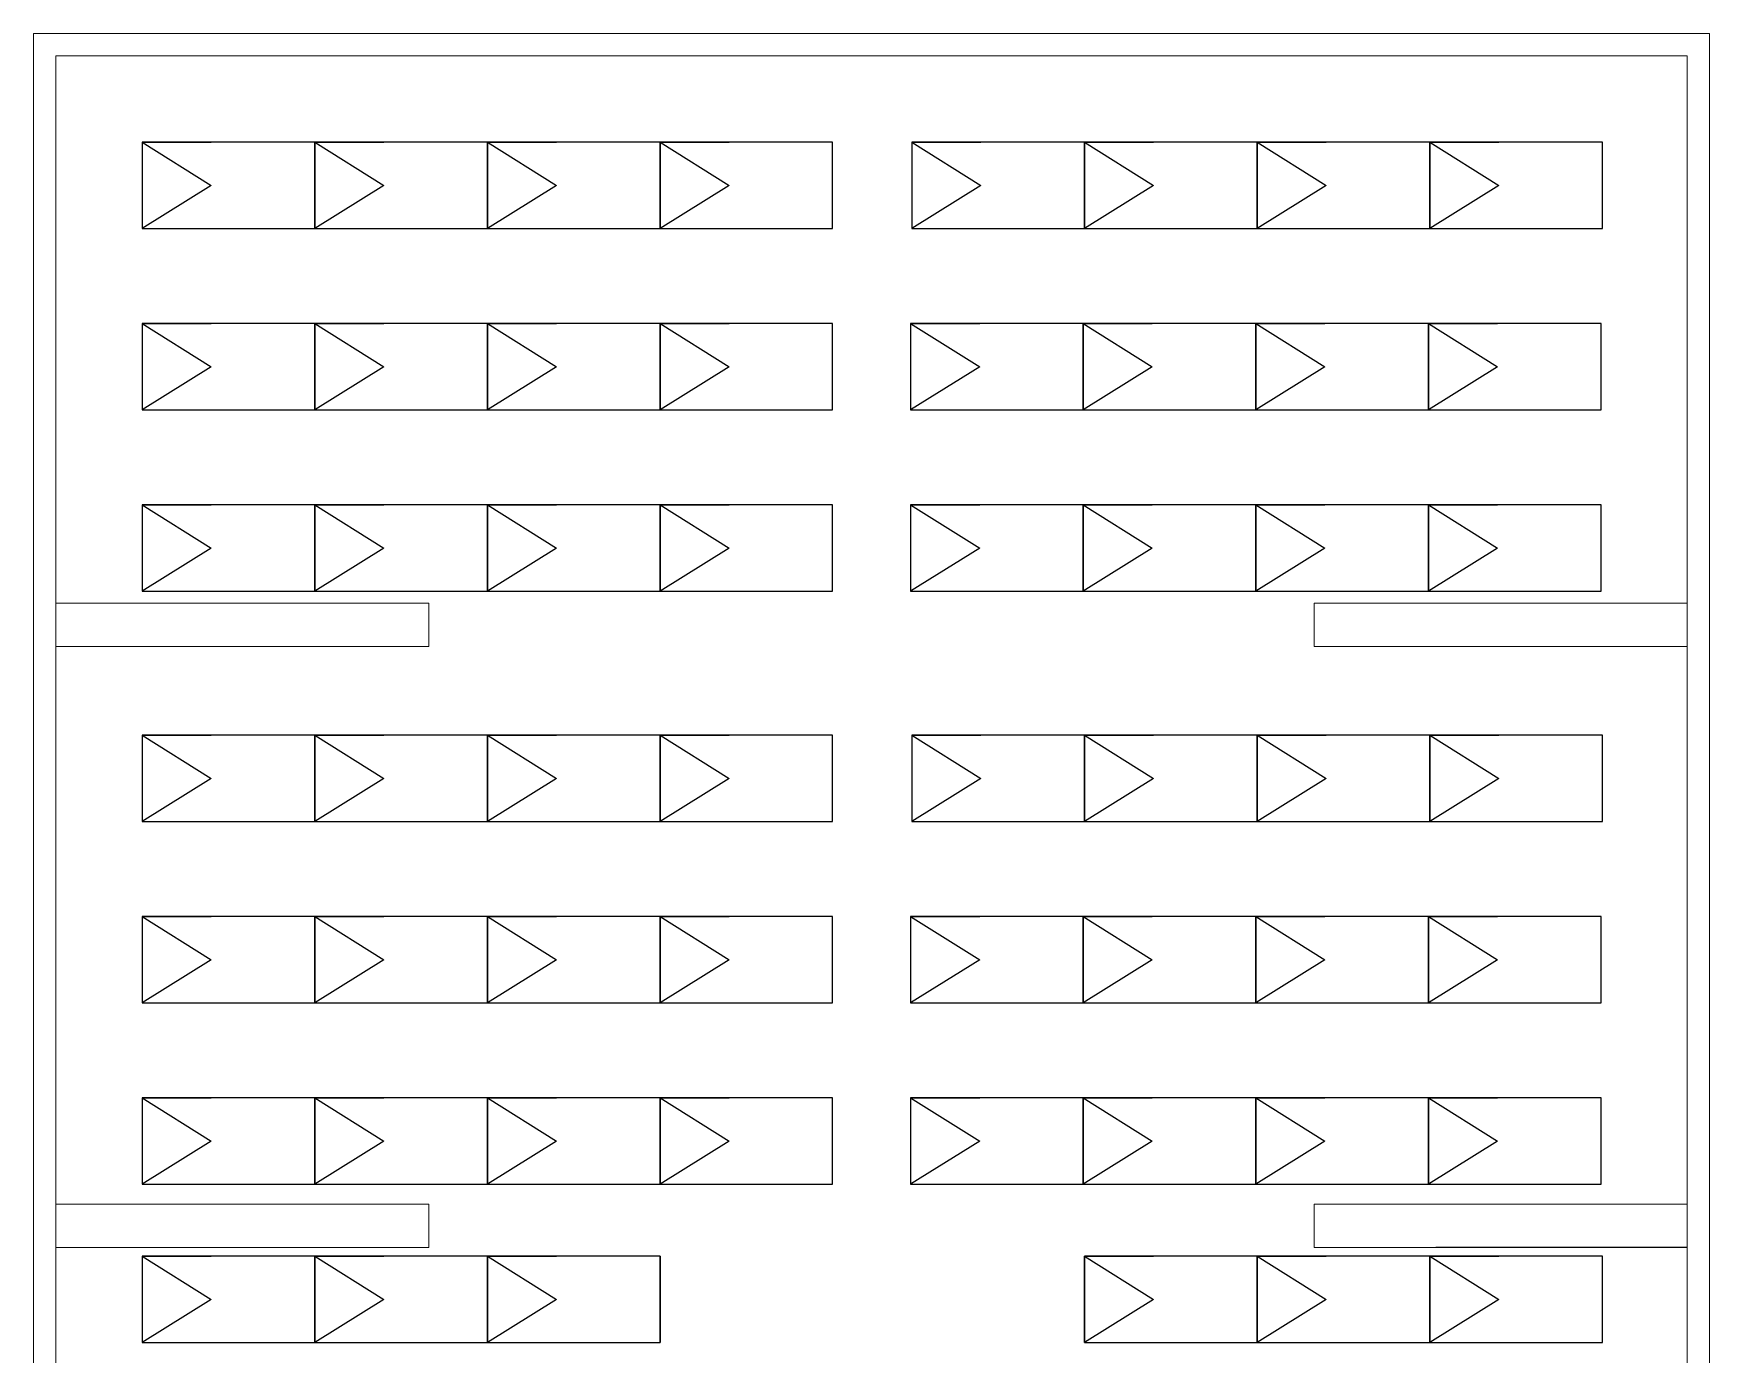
# Model space of a CAD drawing. Header units: millimetres. Extents: x -65 to 139, y 387 to 509.
# Drawn here: x 79.53 to 98.95, y 469.69 to 484.99 of the extents above; entities that cross this region are included whole.
import ezdxf

# ---------------------------------------------------------------- set-up
doc = ezdxf.new("R2010")
doc.units = ezdxf.units.MM
doc.layers.add('pannelli', color=1, linetype='Continuous')
doc.layers.add('PROIEZIONI - projections', color=145, linetype='Continuous', lineweight=13)

msp = doc.modelspace()

# ---------------------------------------------------------------- linework, layer by layer
msp.add_line((98.694, 470.934), (95.784, 470.934))
at = {"layer": 'pannelli'}
for p, q in [((80.794, 483.734), (80.794, 482.734)), ((82.794, 483.734), (80.794, 483.734)), ((80.794, 483.734), (81.594, 483.734)), ((80.794, 483.734), (81.594, 483.234)), ((82.794, 482.734), (82.794, 483.734)), ((84.794, 483.734), (82.794, 483.734)), ((82.794, 483.734), (82.794, 482.734)), ((82.794, 483.734), (83.594, 483.234)), ((82.794, 483.734), (83.594, 483.734)), ((82.794, 483.734), (82.794, 482.734)), ((84.794, 482.734), (84.794, 483.734)), ((86.794, 483.734), (84.794, 483.734)), ((84.794, 483.734), (84.794, 482.734)), ((84.794, 483.734), (85.594, 483.234)), ((84.794, 483.734), (85.594, 483.734)), ((86.794, 483.734), (84.794, 483.734)), ((84.794, 483.734), (84.794, 482.734)), ((88.794, 483.734), (86.794, 483.734)), ((86.794, 483.734), (86.794, 482.734)), ((86.794, 482.734), (86.794, 483.734)), ((86.794, 483.734), (86.794, 482.734)), ((86.794, 483.734), (87.594, 483.234)), ((86.794, 483.734), (86.794, 482.734)), ((86.794, 482.734), (86.794, 483.734)), ((86.794, 483.734), (87.594, 483.734)), ((88.794, 482.734), (88.794, 483.734)), ((91.713, 483.734), (89.713, 483.734)), ((89.713, 483.734), (89.713, 482.734)), ((89.713, 483.734), (90.513, 483.234)), ((89.713, 483.734), (90.513, 483.734)), ((91.713, 483.734), (89.713, 483.734)), ((89.713, 483.734), (89.713, 482.734)), ((93.713, 483.734), (91.713, 483.734)), ((91.713, 483.734), (91.713, 482.734)), ((91.713, 482.734), (91.713, 483.734)), ((93.713, 483.734), (91.713, 483.734)), ((91.713, 483.734), (91.713, 482.734)), ((91.713, 483.734), (92.513, 483.234)), ((91.713, 483.734), (91.713, 482.734)), ((91.713, 482.734), (91.713, 483.734)), ((91.713, 483.734), (92.513, 483.734)), ((93.713, 483.734), (93.713, 482.734)), ((93.713, 482.734), (93.713, 483.734)), ((95.713, 483.734), (93.713, 483.734)), ((93.713, 483.734), (93.713, 482.734)), ((93.713, 483.734), (94.513, 483.234)), ((93.713, 483.734), (93.713, 482.734)), ((93.713, 482.734), (93.713, 483.734)), ((95.713, 483.734), (93.713, 483.734)), ((95.713, 483.734), (93.713, 483.734)), ((93.713, 483.734), (94.513, 483.734)), ((97.713, 483.734), (95.713, 483.734)), ((95.713, 482.734), (95.713, 483.734)), ((95.713, 483.734), (95.713, 482.734)), ((95.713, 483.734), (96.513, 483.734)), ((95.713, 483.734), (96.513, 483.234)), ((97.713, 483.734), (95.713, 483.734)), ((95.713, 482.734), (95.713, 483.734)), ((95.713, 483.734), (95.713, 482.734)), ((95.713, 483.734), (95.713, 482.734)), ((95.713, 482.734), (95.713, 483.734)), ((95.713, 483.734), (95.713, 482.734)), ((97.713, 482.734), (97.713, 483.734)), ((97.713, 482.734), (97.713, 483.734)), ((81.594, 483.234), (80.794, 482.734)), ((83.594, 483.234), (82.794, 482.734)), ((85.594, 483.234), (84.794, 482.734)), ((87.594, 483.234), (86.794, 482.734)), ((90.513, 483.234), (89.713, 482.734)), ((92.513, 483.234), (91.713, 482.734)), ((94.513, 483.234), (93.713, 482.734)), ((96.513, 483.234), (95.713, 482.734)), ((80.794, 482.734), (82.794, 482.734)), ((82.794, 482.734), (84.794, 482.734)), ((84.794, 482.734), (86.794, 482.734)), ((84.794, 482.734), (86.794, 482.734)), ((86.794, 482.734), (88.794, 482.734)), ((89.713, 482.734), (91.713, 482.734)), ((89.713, 482.734), (91.713, 482.734)), ((91.713, 482.734), (93.713, 482.734)), ((91.713, 482.734), (93.713, 482.734)), ((93.713, 482.734), (95.713, 482.734)), ((93.713, 482.734), (95.713, 482.734)), ((93.713, 482.734), (95.713, 482.734)), ((95.713, 482.734), (97.713, 482.734)), ((95.713, 482.734), (97.713, 482.734)), ((82.794, 481.634), (80.794, 481.634)), ((80.794, 481.634), (80.794, 480.634)), ((80.794, 481.634), (81.594, 481.134)), ((80.794, 481.634), (81.594, 481.634)), ((82.794, 481.634), (80.794, 481.634)), ((80.794, 481.634), (80.794, 480.634)), ((84.794, 481.634), (82.794, 481.634)), ((82.794, 481.634), (82.794, 480.634)), ((82.794, 480.634), (82.794, 481.634)), ((84.794, 481.634), (82.794, 481.634)), ((82.794, 481.634), (82.794, 480.634)), ((82.794, 481.634), (83.594, 481.134)), ((82.794, 481.634), (82.794, 480.634)), ((82.794, 480.634), (82.794, 481.634)), ((82.794, 481.634), (83.594, 481.634)), ((84.794, 481.634), (84.794, 480.634)), ((84.794, 480.634), (84.794, 481.634)), ((86.794, 481.634), (84.794, 481.634)), ((84.794, 481.634), (84.794, 480.634)), ((84.794, 481.634), (85.594, 481.134)), ((84.794, 481.634), (84.794, 480.634)), ((84.794, 480.634), (84.794, 481.634)), ((86.794, 481.634), (84.794, 481.634)), ((86.794, 481.634), (84.794, 481.634)), ((84.794, 481.634), (85.594, 481.634)), ((88.794, 481.634), (86.794, 481.634)), ((86.794, 480.634), (86.794, 481.634)), ((86.794, 481.634), (86.794, 480.634)), ((86.794, 481.634), (87.594, 481.634)), ((86.794, 481.634), (87.594, 481.134)), ((88.794, 481.634), (86.794, 481.634)), ((86.794, 480.634), (86.794, 481.634)), ((86.794, 481.634), (86.794, 480.634)), ((86.794, 481.634), (86.794, 480.634)), ((86.794, 480.634), (86.794, 481.634)), ((86.794, 481.634), (86.794, 480.634)), ((88.794, 480.634), (88.794, 481.634)), ((88.794, 480.634), (88.794, 481.634)), ((89.698, 481.634), (89.698, 480.634)), ((91.698, 481.634), (89.698, 481.634)), ((89.698, 481.634), (89.698, 480.634)), ((89.698, 481.634), (89.698, 480.634)), ((91.698, 481.634), (89.698, 481.634)), ((89.698, 481.634), (90.498, 481.634)), ((89.698, 481.634), (90.498, 481.134)), ((91.698, 481.634), (89.698, 481.634)), ((93.698, 481.634), (91.698, 481.634)), ((91.698, 480.634), (91.698, 481.634)), ((91.698, 481.634), (91.698, 480.634)), ((93.698, 481.634), (91.698, 481.634)), ((93.698, 481.634), (91.698, 481.634)), ((91.698, 480.634), (91.698, 481.634)), ((91.698, 481.634), (91.698, 480.634)), ((91.698, 481.634), (91.698, 480.634)), ((91.698, 480.634), (91.698, 481.634)), ((91.698, 481.634), (91.698, 480.634)), ((91.698, 481.634), (92.498, 481.634)), ((91.698, 481.634), (92.498, 481.134)), ((93.698, 480.634), (93.698, 481.634)), ((93.698, 481.634), (93.698, 480.634)), ((95.698, 481.634), (93.698, 481.634)), ((93.698, 480.634), (93.698, 481.634)), ((93.698, 481.634), (93.698, 480.634)), ((93.698, 481.634), (93.698, 480.634)), ((93.698, 480.634), (93.698, 481.634)), ((93.698, 481.634), (93.698, 480.634)), ((95.698, 481.634), (93.698, 481.634)), ((95.698, 481.634), (93.698, 481.634)), ((95.698, 481.634), (93.698, 481.634)), ((93.698, 481.634), (94.498, 481.634)), ((93.698, 481.634), (94.498, 481.134)), ((95.698, 481.634), (95.698, 480.634)), ((95.698, 480.634), (95.698, 481.634)), ((97.698, 481.634), (95.698, 481.634)), ((95.698, 481.634), (95.698, 480.634)), ((95.698, 480.634), (95.698, 481.634)), ((95.698, 481.634), (95.698, 480.634)), ((95.698, 481.634), (95.698, 480.634)), ((95.698, 480.634), (95.698, 481.634)), ((95.698, 481.634), (95.698, 480.634)), ((95.698, 480.634), (95.698, 481.634)), ((97.698, 481.634), (95.698, 481.634)), ((95.698, 481.634), (96.498, 481.134)), ((95.698, 481.634), (96.498, 481.634)), ((97.698, 481.634), (95.698, 481.634)), ((97.698, 480.634), (97.698, 481.634)), ((97.698, 480.634), (97.698, 481.634)), ((97.698, 480.634), (97.698, 481.634)), ((81.594, 481.134), (80.794, 480.634)), ((83.594, 481.134), (82.794, 480.634)), ((85.594, 481.134), (84.794, 480.634)), ((87.594, 481.134), (86.794, 480.634)), ((90.498, 481.134), (89.698, 480.634)), ((92.498, 481.134), (91.698, 480.634)), ((94.498, 481.134), (93.698, 480.634)), ((96.498, 481.134), (95.698, 480.634)), ((80.794, 480.634), (82.794, 480.634)), ((80.794, 480.634), (82.794, 480.634)), ((82.794, 480.634), (84.794, 480.634)), ((82.794, 480.634), (84.794, 480.634)), ((84.794, 480.634), (86.794, 480.634)), ((84.794, 480.634), (86.794, 480.634)), ((84.794, 480.634), (86.794, 480.634)), ((86.794, 480.634), (88.794, 480.634)), ((86.794, 480.634), (88.794, 480.634)), ((89.698, 480.634), (91.698, 480.634)), ((89.698, 480.634), (91.698, 480.634)), ((89.698, 480.634), (91.698, 480.634)), ((91.698, 480.634), (93.698, 480.634)), ((91.698, 480.634), (93.698, 480.634)), ((91.698, 480.634), (93.698, 480.634)), ((93.698, 480.634), (95.698, 480.634)), ((93.698, 480.634), (95.698, 480.634)), ((93.698, 480.634), (95.698, 480.634)), ((93.698, 480.634), (95.698, 480.634)), ((95.698, 480.634), (97.698, 480.634)), ((95.698, 480.634), (97.698, 480.634)), ((95.698, 480.634), (97.698, 480.634)), ((80.794, 479.534), (80.794, 478.534)), ((82.794, 479.534), (80.794, 479.534)), ((80.794, 479.534), (80.794, 478.534)), ((80.794, 479.534), (80.794, 478.534)), ((82.794, 479.534), (80.794, 479.534)), ((80.794, 479.534), (81.594, 479.534)), ((80.794, 479.534), (81.594, 479.034)), ((82.794, 479.534), (80.794, 479.534)), ((84.794, 479.534), (82.794, 479.534)), ((82.794, 478.534), (82.794, 479.534)), ((82.794, 479.534), (82.794, 478.534)), ((84.794, 479.534), (82.794, 479.534)), ((84.794, 479.534), (82.794, 479.534)), ((82.794, 478.534), (82.794, 479.534)), ((82.794, 479.534), (82.794, 478.534)), ((82.794, 479.534), (82.794, 478.534)), ((82.794, 478.534), (82.794, 479.534)), ((82.794, 479.534), (82.794, 478.534)), ((82.794, 479.534), (83.594, 479.534)), ((82.794, 479.534), (83.594, 479.034)), ((84.794, 478.534), (84.794, 479.534)), ((84.794, 479.534), (84.794, 478.534)), ((86.794, 479.534), (84.794, 479.534)), ((84.794, 478.534), (84.794, 479.534)), ((84.794, 479.534), (84.794, 478.534)), ((84.794, 479.534), (84.794, 478.534)), ((84.794, 478.534), (84.794, 479.534)), ((84.794, 479.534), (84.794, 478.534)), ((86.794, 479.534), (84.794, 479.534)), ((86.794, 479.534), (84.794, 479.534)), ((86.794, 479.534), (84.794, 479.534)), ((84.794, 479.534), (85.594, 479.534)), ((84.794, 479.534), (85.594, 479.034)), ((86.794, 479.534), (86.794, 478.534)), ((86.794, 478.534), (86.794, 479.534)), ((88.794, 479.534), (86.794, 479.534)), ((86.794, 479.534), (86.794, 478.534)), ((86.794, 478.534), (86.794, 479.534)), ((86.794, 479.534), (86.794, 478.534)), ((86.794, 479.534), (86.794, 478.534)), ((86.794, 478.534), (86.794, 479.534)), ((86.794, 479.534), (86.794, 478.534)), ((86.794, 478.534), (86.794, 479.534)), ((88.794, 479.534), (86.794, 479.534)), ((86.794, 479.534), (87.594, 479.034)), ((86.794, 479.534), (87.594, 479.534)), ((88.794, 479.534), (86.794, 479.534)), ((88.794, 478.534), (88.794, 479.534)), ((88.794, 478.534), (88.794, 479.534)), ((88.794, 478.534), (88.794, 479.534)), ((89.698, 479.534), (89.698, 478.534)), ((91.698, 479.534), (89.698, 479.534)), ((89.698, 479.534), (90.498, 479.034)), ((89.698, 479.534), (89.698, 478.534)), ((89.698, 479.534), (89.698, 478.534)), ((89.698, 479.534), (89.698, 478.534)), ((91.698, 479.534), (89.698, 479.534)), ((89.698, 479.534), (90.498, 479.534)), ((91.698, 479.534), (89.698, 479.534)), ((91.698, 479.534), (89.698, 479.534)), ((91.698, 479.534), (91.698, 478.534)), ((91.698, 478.534), (91.698, 479.534)), ((93.698, 479.534), (91.698, 479.534)), ((91.698, 479.534), (92.498, 479.034)), ((91.698, 479.534), (91.698, 478.534)), ((91.698, 478.534), (91.698, 479.534)), ((91.698, 479.534), (91.698, 478.534)), ((91.698, 479.534), (91.698, 478.534)), ((91.698, 478.534), (91.698, 479.534)), ((91.698, 479.534), (91.698, 478.534)), ((91.698, 478.534), (91.698, 479.534)), ((93.698, 479.534), (91.698, 479.534)), ((93.698, 479.534), (91.698, 479.534)), ((93.698, 479.534), (91.698, 479.534)), ((91.698, 479.534), (92.498, 479.534)), ((93.698, 479.534), (93.698, 478.534)), ((93.698, 478.534), (93.698, 479.534)), ((95.698, 479.534), (93.698, 479.534)), ((93.698, 479.534), (94.498, 479.034)), ((93.698, 479.534), (93.698, 478.534)), ((93.698, 478.534), (93.698, 479.534)), ((93.698, 479.534), (93.698, 478.534)), ((93.698, 479.534), (93.698, 478.534)), ((93.698, 478.534), (93.698, 479.534)), ((93.698, 479.534), (93.698, 478.534)), ((93.698, 478.534), (93.698, 479.534)), ((95.698, 479.534), (93.698, 479.534)), ((95.698, 479.534), (93.698, 479.534)), ((95.698, 479.534), (93.698, 479.534)), ((95.698, 479.534), (93.698, 479.534)), ((93.698, 479.534), (94.498, 479.534)), ((95.698, 478.534), (95.698, 479.534)), ((95.698, 479.534), (95.698, 478.534)), ((97.698, 479.534), (95.698, 479.534)), ((95.698, 479.534), (96.498, 479.034)), ((95.698, 478.534), (95.698, 479.534)), ((95.698, 479.534), (95.698, 478.534)), ((95.698, 478.534), (95.698, 479.534)), ((95.698, 479.534), (95.698, 478.534)), ((95.698, 479.534), (95.698, 478.534)), ((95.698, 478.534), (95.698, 479.534)), ((95.698, 479.534), (95.698, 478.534)), ((95.698, 478.534), (95.698, 479.534)), ((95.698, 479.534), (95.698, 478.534)), ((97.698, 479.534), (95.698, 479.534)), ((95.698, 479.534), (96.498, 479.534)), ((97.698, 479.534), (95.698, 479.534)), ((97.698, 479.534), (95.698, 479.534)), ((97.698, 478.534), (97.698, 479.534)), ((97.698, 478.534), (97.698, 479.534)), ((97.698, 478.534), (97.698, 479.534)), ((97.698, 478.534), (97.698, 479.534)), ((81.594, 479.034), (80.794, 478.534)), ((83.594, 479.034), (82.794, 478.534)), ((85.594, 479.034), (84.794, 478.534)), ((87.594, 479.034), (86.794, 478.534)), ((90.498, 479.034), (89.698, 478.534)), ((92.498, 479.034), (91.698, 478.534)), ((94.498, 479.034), (93.698, 478.534)), ((96.498, 479.034), (95.698, 478.534)), ((80.794, 478.534), (82.794, 478.534)), ((80.794, 478.534), (82.794, 478.534)), ((80.794, 478.534), (82.794, 478.534)), ((82.794, 478.534), (84.794, 478.534)), ((82.794, 478.534), (84.794, 478.534)), ((82.794, 478.534), (84.794, 478.534)), ((84.794, 478.534), (86.794, 478.534)), ((84.794, 478.534), (86.794, 478.534)), ((84.794, 478.534), (86.794, 478.534)), ((84.794, 478.534), (86.794, 478.534)), ((86.794, 478.534), (88.794, 478.534)), ((86.794, 478.534), (88.794, 478.534)), ((86.794, 478.534), (88.794, 478.534)), ((89.698, 478.534), (91.698, 478.534)), ((89.698, 478.534), (91.698, 478.534)), ((89.698, 478.534), (91.698, 478.534)), ((89.698, 478.534), (91.698, 478.534)), ((91.698, 478.534), (93.698, 478.534)), ((91.698, 478.534), (93.698, 478.534)), ((91.698, 478.534), (93.698, 478.534)), ((91.698, 478.534), (93.698, 478.534)), ((93.698, 478.534), (95.698, 478.534)), ((93.698, 478.534), (95.698, 478.534)), ((93.698, 478.534), (95.698, 478.534)), ((93.698, 478.534), (95.698, 478.534)), ((93.698, 478.534), (95.698, 478.534)), ((95.698, 478.534), (97.698, 478.534)), ((95.698, 478.534), (97.698, 478.534)), ((95.698, 478.534), (97.698, 478.534)), ((95.698, 478.534), (97.698, 478.534)), ((82.794, 476.865), (80.794, 476.865)), ((80.794, 476.865), (80.794, 475.865)), ((80.794, 476.865), (81.594, 476.365)), ((80.794, 476.865), (81.594, 476.865)), ((82.794, 476.865), (80.794, 476.865)), ((80.794, 476.865), (80.794, 475.865)), ((84.794, 476.865), (82.794, 476.865)), ((82.794, 476.865), (82.794, 475.865)), ((82.794, 475.865), (82.794, 476.865)), ((84.794, 476.865), (82.794, 476.865)), ((82.794, 476.865), (82.794, 475.865)), ((82.794, 476.865), (83.594, 476.365)), ((82.794, 476.865), (82.794, 475.865)), ((82.794, 475.865), (82.794, 476.865)), ((82.794, 476.865), (83.594, 476.865)), ((84.794, 476.865), (84.794, 475.865)), ((84.794, 475.865), (84.794, 476.865)), ((86.794, 476.865), (84.794, 476.865)), ((84.794, 476.865), (84.794, 475.865)), ((84.794, 476.865), (85.594, 476.365)), ((84.794, 476.865), (84.794, 475.865)), ((84.794, 475.865), (84.794, 476.865)), ((86.794, 476.865), (84.794, 476.865)), ((86.794, 476.865), (84.794, 476.865)), ((84.794, 476.865), (85.594, 476.865)), ((88.794, 476.865), (86.794, 476.865)), ((86.794, 475.865), (86.794, 476.865)), ((86.794, 476.865), (86.794, 475.865)), ((86.794, 476.865), (87.594, 476.865)), ((86.794, 476.865), (87.594, 476.365)), ((88.794, 476.865), (86.794, 476.865)), ((86.794, 475.865), (86.794, 476.865)), ((86.794, 476.865), (86.794, 475.865)), ((86.794, 476.865), (86.794, 475.865)), ((86.794, 475.865), (86.794, 476.865)), ((86.794, 476.865), (86.794, 475.865)), ((88.794, 475.865), (88.794, 476.865)), ((88.794, 475.865), (88.794, 476.865)), ((89.713, 476.865), (89.713, 475.865)), ((89.713, 476.865), (90.513, 476.365)), ((89.713, 476.865), (89.713, 475.865)), ((91.713, 476.865), (89.713, 476.865)), ((91.713, 476.865), (89.713, 476.865)), ((89.713, 476.865), (90.513, 476.865)), ((91.713, 476.865), (92.513, 476.865)), ((91.713, 476.865), (92.513, 476.365)), ((93.713, 476.865), (91.713, 476.865)), ((93.713, 476.865), (91.713, 476.865)), ((91.713, 475.865), (91.713, 476.865)), ((91.713, 476.865), (91.713, 475.865)), ((91.713, 476.865), (91.713, 475.865)), ((91.713, 475.865), (91.713, 476.865)), ((91.713, 476.865), (91.713, 475.865)), ((95.713, 476.865), (93.713, 476.865)), ((95.713, 476.865), (93.713, 476.865)), ((95.713, 476.865), (93.713, 476.865)), ((93.713, 475.865), (93.713, 476.865)), ((93.713, 476.865), (93.713, 475.865)), ((93.713, 476.865), (94.513, 476.365)), ((93.713, 476.865), (93.713, 475.865)), ((93.713, 475.865), (93.713, 476.865)), ((93.713, 476.865), (93.713, 475.865)), ((93.713, 476.865), (94.513, 476.865)), ((95.713, 476.865), (95.713, 475.865)), ((95.713, 475.865), (95.713, 476.865)), ((95.713, 476.865), (95.713, 475.865)), ((95.713, 476.865), (95.713, 475.865)), ((95.713, 475.865), (95.713, 476.865)), ((95.713, 476.865), (96.513, 476.365)), ((95.713, 476.865), (95.713, 475.865)), ((95.713, 475.865), (95.713, 476.865)), ((97.713, 476.865), (95.713, 476.865)), ((95.713, 476.865), (96.513, 476.865)), ((97.713, 476.865), (95.713, 476.865)), ((97.713, 475.865), (97.713, 476.865)), ((97.713, 475.865), (97.713, 476.865)), ((81.594, 476.365), (80.794, 475.865)), ((83.594, 476.365), (82.794, 475.865)), ((85.594, 476.365), (84.794, 475.865)), ((87.594, 476.365), (86.794, 475.865)), ((90.513, 476.365), (89.713, 475.865)), ((92.513, 476.365), (91.713, 475.865)), ((94.513, 476.365), (93.713, 475.865)), ((96.513, 476.365), (95.713, 475.865)), ((80.794, 475.865), (82.794, 475.865)), ((80.794, 475.865), (82.794, 475.865)), ((82.794, 475.865), (84.794, 475.865)), ((82.794, 475.865), (84.794, 475.865)), ((84.794, 475.865), (86.794, 475.865)), ((84.794, 475.865), (86.794, 475.865)), ((84.794, 475.865), (86.794, 475.865)), ((86.794, 475.865), (88.794, 475.865)), ((86.794, 475.865), (88.794, 475.865)), ((89.713, 475.865), (91.713, 475.865)), ((89.713, 475.865), (91.713, 475.865)), ((91.713, 475.865), (93.713, 475.865)), ((91.713, 475.865), (93.713, 475.865)), ((93.713, 475.865), (95.713, 475.865)), ((93.713, 475.865), (95.713, 475.865)), ((93.713, 475.865), (95.713, 475.865)), ((95.713, 475.865), (97.713, 475.865)), ((95.713, 475.865), (97.713, 475.865)), ((80.794, 474.765), (80.794, 473.765)), ((82.794, 474.765), (80.794, 474.765)), ((80.794, 474.765), (80.794, 473.765)), ((80.794, 474.765), (80.794, 473.765)), ((82.794, 474.765), (80.794, 474.765)), ((80.794, 474.765), (81.594, 474.765)), ((80.794, 474.765), (81.594, 474.265)), ((82.794, 474.765), (80.794, 474.765)), ((84.794, 474.765), (82.794, 474.765)), ((82.794, 473.765), (82.794, 474.765)), ((82.794, 474.765), (82.794, 473.765)), ((84.794, 474.765), (82.794, 474.765)), ((84.794, 474.765), (82.794, 474.765)), ((82.794, 473.765), (82.794, 474.765)), ((82.794, 474.765), (82.794, 473.765)), ((82.794, 474.765), (82.794, 473.765)), ((82.794, 473.765), (82.794, 474.765)), ((82.794, 474.765), (82.794, 473.765)), ((82.794, 474.765), (83.594, 474.765)), ((82.794, 474.765), (83.594, 474.265)), ((84.794, 473.765), (84.794, 474.765)), ((84.794, 474.765), (84.794, 473.765)), ((86.794, 474.765), (84.794, 474.765)), ((84.794, 473.765), (84.794, 474.765)), ((84.794, 474.765), (84.794, 473.765)), ((84.794, 474.765), (84.794, 473.765)), ((84.794, 473.765), (84.794, 474.765)), ((84.794, 474.765), (84.794, 473.765)), ((86.794, 474.765), (84.794, 474.765)), ((86.794, 474.765), (84.794, 474.765)), ((86.794, 474.765), (84.794, 474.765)), ((84.794, 474.765), (85.594, 474.765)), ((84.794, 474.765), (85.594, 474.265)), ((86.794, 474.765), (86.794, 473.765)), ((86.794, 473.765), (86.794, 474.765)), ((88.794, 474.765), (86.794, 474.765)), ((86.794, 474.765), (86.794, 473.765)), ((86.794, 473.765), (86.794, 474.765)), ((86.794, 474.765), (86.794, 473.765)), ((86.794, 474.765), (86.794, 473.765)), ((86.794, 473.765), (86.794, 474.765)), ((86.794, 474.765), (86.794, 473.765)), ((86.794, 473.765), (86.794, 474.765)), ((88.794, 474.765), (86.794, 474.765)), ((86.794, 474.765), (87.594, 474.265)), ((86.794, 474.765), (87.594, 474.765)), ((88.794, 474.765), (86.794, 474.765)), ((88.794, 473.765), (88.794, 474.765)), ((88.794, 473.765), (88.794, 474.765)), ((88.794, 473.765), (88.794, 474.765)), ((89.698, 474.765), (89.698, 473.765)), ((91.698, 474.765), (89.698, 474.765)), ((89.698, 474.765), (89.698, 473.765)), ((89.698, 474.765), (89.698, 473.765)), ((89.698, 474.765), (89.698, 473.765)), ((91.698, 474.765), (89.698, 474.765)), ((91.698, 474.765), (89.698, 474.765)), ((91.698, 474.765), (89.698, 474.765)), ((89.698, 474.765), (90.498, 474.265)), ((89.698, 474.765), (90.498, 474.765)), ((89.698, 474.765), (89.698, 473.765)), ((89.698, 474.765), (89.698, 473.765)), ((89.698, 474.765), (89.698, 473.765)), ((91.698, 474.765), (89.698, 474.765)), ((91.698, 474.765), (89.698, 474.765)), ((91.698, 474.765), (89.698, 474.765)), ((89.698, 474.765), (90.498, 474.265)), ((89.698, 474.765), (90.498, 474.765)), ((93.698, 474.765), (91.698, 474.765)), ((91.698, 474.765), (91.698, 473.765)), ((91.698, 473.765), (91.698, 474.765)), ((91.698, 474.765), (91.698, 473.765)), ((91.698, 473.765), (91.698, 474.765)), ((91.698, 474.765), (91.698, 473.765)), ((91.698, 474.765), (91.698, 473.765)), ((91.698, 473.765), (91.698, 474.765)), ((91.698, 474.765), (91.698, 473.765)), ((91.698, 473.765), (91.698, 474.765)), ((91.698, 474.765), (92.498, 474.265)), ((91.698, 474.765), (92.498, 474.765)), ((93.698, 474.765), (91.698, 474.765)), ((93.698, 474.765), (91.698, 474.765)), ((93.698, 474.765), (91.698, 474.765)), ((91.698, 474.765), (91.698, 473.765)), ((91.698, 473.765), (91.698, 474.765)), ((91.698, 474.765), (91.698, 473.765)), ((91.698, 474.765), (91.698, 473.765)), ((91.698, 473.765), (91.698, 474.765)), ((91.698, 474.765), (91.698, 473.765)), ((91.698, 473.765), (91.698, 474.765)), ((91.698, 474.765), (92.498, 474.265)), ((91.698, 474.765), (92.498, 474.765)), ((93.698, 474.765), (91.698, 474.765)), ((93.698, 474.765), (91.698, 474.765)), ((93.698, 474.765), (91.698, 474.765)), ((93.698, 474.765), (93.698, 473.765)), ((93.698, 473.765), (93.698, 474.765)), ((95.698, 474.765), (93.698, 474.765)), ((95.698, 474.765), (93.698, 474.765)), ((95.698, 474.765), (93.698, 474.765)), ((95.698, 474.765), (93.698, 474.765)), ((95.698, 474.765), (93.698, 474.765)), ((93.698, 474.765), (93.698, 473.765)), ((93.698, 473.765), (93.698, 474.765)), ((93.698, 474.765), (93.698, 473.765)), ((93.698, 474.765), (93.698, 473.765)), ((93.698, 473.765), (93.698, 474.765)), ((93.698, 474.765), (93.698, 473.765)), ((93.698, 473.765), (93.698, 474.765)), ((93.698, 474.765), (94.498, 474.265)), ((93.698, 474.765), (94.498, 474.765)), ((95.698, 474.765), (93.698, 474.765)), ((95.698, 474.765), (93.698, 474.765)), ((95.698, 474.765), (93.698, 474.765)), ((95.698, 474.765), (93.698, 474.765)), ((93.698, 474.765), (93.698, 473.765)), ((93.698, 473.765), (93.698, 474.765)), ((93.698, 474.765), (93.698, 473.765)), ((93.698, 474.765), (93.698, 473.765)), ((93.698, 473.765), (93.698, 474.765)), ((93.698, 474.765), (93.698, 473.765)), ((93.698, 473.765), (93.698, 474.765)), ((93.698, 474.765), (94.498, 474.265)), ((93.698, 474.765), (94.498, 474.765)), ((95.698, 473.765), (95.698, 474.765)), ((95.698, 474.765), (95.698, 473.765)), ((97.698, 474.765), (95.698, 474.765)), ((95.698, 473.765), (95.698, 474.765)), ((95.698, 474.765), (95.698, 473.765)), ((95.698, 473.765), (95.698, 474.765)), ((95.698, 474.765), (95.698, 473.765)), ((95.698, 474.765), (95.698, 473.765)), ((95.698, 473.765), (95.698, 474.765)), ((95.698, 474.765), (95.698, 473.765)), ((95.698, 473.765), (95.698, 474.765)), ((95.698, 474.765), (95.698, 473.765)), ((97.698, 474.765), (95.698, 474.765)), ((95.698, 474.765), (96.498, 474.765)), ((95.698, 474.765), (96.498, 474.265)), ((97.698, 474.765), (95.698, 474.765)), ((97.698, 474.765), (95.698, 474.765)), ((95.698, 473.765), (95.698, 474.765)), ((95.698, 474.765), (95.698, 473.765)), ((95.698, 473.765), (95.698, 474.765)), ((95.698, 474.765), (95.698, 473.765)), ((95.698, 474.765), (95.698, 473.765)), ((95.698, 473.765), (95.698, 474.765)), ((95.698, 474.765), (95.698, 473.765)), ((95.698, 473.765), (95.698, 474.765)), ((95.698, 474.765), (95.698, 473.765)), ((97.698, 474.765), (95.698, 474.765)), ((95.698, 474.765), (96.498, 474.765)), ((95.698, 474.765), (96.498, 474.265)), ((97.698, 474.765), (95.698, 474.765)), ((97.698, 474.765), (95.698, 474.765)), ((97.698, 473.765), (97.698, 474.765)), ((97.698, 473.765), (97.698, 474.765)), ((97.698, 473.765), (97.698, 474.765)), ((97.698, 473.765), (97.698, 474.765)), ((97.698, 473.765), (97.698, 474.765)), ((97.698, 473.765), (97.698, 474.765)), ((97.698, 473.765), (97.698, 474.765)), ((81.594, 474.265), (80.794, 473.765)), ((83.594, 474.265), (82.794, 473.765)), ((85.594, 474.265), (84.794, 473.765)), ((87.594, 474.265), (86.794, 473.765)), ((90.498, 474.265), (89.698, 473.765)), ((90.498, 474.265), (89.698, 473.765)), ((92.498, 474.265), (91.698, 473.765)), ((92.498, 474.265), (91.698, 473.765)), ((94.498, 474.265), (93.698, 473.765)), ((94.498, 474.265), (93.698, 473.765)), ((96.498, 474.265), (95.698, 473.765)), ((96.498, 474.265), (95.698, 473.765)), ((80.794, 473.765), (82.794, 473.765)), ((80.794, 473.765), (82.794, 473.765)), ((80.794, 473.765), (82.794, 473.765)), ((82.794, 473.765), (84.794, 473.765)), ((82.794, 473.765), (84.794, 473.765)), ((82.794, 473.765), (84.794, 473.765)), ((84.794, 473.765), (86.794, 473.765)), ((84.794, 473.765), (86.794, 473.765)), ((84.794, 473.765), (86.794, 473.765)), ((84.794, 473.765), (86.794, 473.765)), ((86.794, 473.765), (88.794, 473.765)), ((86.794, 473.765), (88.794, 473.765)), ((86.794, 473.765), (88.794, 473.765)), ((89.698, 473.765), (91.698, 473.765)), ((89.698, 473.765), (91.698, 473.765)), ((89.698, 473.765), (91.698, 473.765)), ((89.698, 473.765), (91.698, 473.765)), ((89.698, 473.765), (91.698, 473.765)), ((89.698, 473.765), (91.698, 473.765)), ((89.698, 473.765), (91.698, 473.765)), ((91.698, 473.765), (93.698, 473.765)), ((91.698, 473.765), (93.698, 473.765)), ((91.698, 473.765), (93.698, 473.765)), ((91.698, 473.765), (93.698, 473.765)), ((91.698, 473.765), (93.698, 473.765)), ((91.698, 473.765), (93.698, 473.765)), ((91.698, 473.765), (93.698, 473.765)), ((93.698, 473.765), (95.698, 473.765)), ((93.698, 473.765), (95.698, 473.765)), ((93.698, 473.765), (95.698, 473.765)), ((93.698, 473.765), (95.698, 473.765)), ((93.698, 473.765), (95.698, 473.765)), ((93.698, 473.765), (95.698, 473.765)), ((93.698, 473.765), (95.698, 473.765)), ((93.698, 473.765), (95.698, 473.765)), ((93.698, 473.765), (95.698, 473.765)), ((95.698, 473.765), (97.698, 473.765)), ((95.698, 473.765), (97.698, 473.765)), ((95.698, 473.765), (97.698, 473.765)), ((95.698, 473.765), (97.698, 473.765)), ((95.698, 473.765), (97.698, 473.765)), ((95.698, 473.765), (97.698, 473.765)), ((95.698, 473.765), (97.698, 473.765)), ((80.794, 472.665), (80.794, 471.665)), ((82.794, 472.665), (80.794, 472.665)), ((80.794, 472.665), (81.594, 472.165)), ((80.794, 472.665), (80.794, 471.665)), ((80.794, 472.665), (80.794, 471.665)), ((80.794, 472.665), (80.794, 471.665)), ((82.794, 472.665), (80.794, 472.665)), ((80.794, 472.665), (81.594, 472.665)), ((82.794, 472.665), (80.794, 472.665)), ((82.794, 472.665), (80.794, 472.665)), ((82.794, 472.665), (82.794, 471.665)), ((82.794, 471.665), (82.794, 472.665)), ((84.794, 472.665), (82.794, 472.665)), ((82.794, 472.665), (83.594, 472.165)), ((82.794, 472.665), (82.794, 471.665)), ((82.794, 471.665), (82.794, 472.665)), ((82.794, 472.665), (82.794, 471.665)), ((82.794, 472.665), (82.794, 471.665)), ((82.794, 471.665), (82.794, 472.665)), ((82.794, 472.665), (82.794, 471.665)), ((82.794, 471.665), (82.794, 472.665)), ((84.794, 472.665), (82.794, 472.665)), ((84.794, 472.665), (82.794, 472.665)), ((84.794, 472.665), (82.794, 472.665)), ((82.794, 472.665), (83.594, 472.665)), ((84.794, 472.665), (84.794, 471.665)), ((84.794, 471.665), (84.794, 472.665)), ((86.794, 472.665), (84.794, 472.665)), ((84.794, 472.665), (85.594, 472.165)), ((84.794, 472.665), (84.794, 471.665)), ((84.794, 471.665), (84.794, 472.665)), ((84.794, 472.665), (84.794, 471.665)), ((84.794, 472.665), (84.794, 471.665)), ((84.794, 471.665), (84.794, 472.665)), ((84.794, 472.665), (84.794, 471.665)), ((84.794, 471.665), (84.794, 472.665)), ((86.794, 472.665), (84.794, 472.665)), ((86.794, 472.665), (84.794, 472.665)), ((86.794, 472.665), (84.794, 472.665)), ((86.794, 472.665), (84.794, 472.665)), ((84.794, 472.665), (85.594, 472.665)), ((86.794, 471.665), (86.794, 472.665)), ((86.794, 472.665), (86.794, 471.665)), ((88.794, 472.665), (86.794, 472.665)), ((86.794, 472.665), (87.594, 472.165)), ((86.794, 471.665), (86.794, 472.665)), ((86.794, 472.665), (86.794, 471.665)), ((86.794, 471.665), (86.794, 472.665)), ((86.794, 472.665), (86.794, 471.665)), ((86.794, 472.665), (86.794, 471.665)), ((86.794, 471.665), (86.794, 472.665)), ((86.794, 472.665), (86.794, 471.665)), ((86.794, 471.665), (86.794, 472.665)), ((86.794, 472.665), (86.794, 471.665)), ((88.794, 472.665), (86.794, 472.665)), ((86.794, 472.665), (87.594, 472.665)), ((88.794, 472.665), (86.794, 472.665)), ((88.794, 472.665), (86.794, 472.665)), ((88.794, 471.665), (88.794, 472.665)), ((88.794, 471.665), (88.794, 472.665)), ((88.794, 471.665), (88.794, 472.665)), ((88.794, 471.665), (88.794, 472.665)), ((91.698, 472.665), (89.698, 472.665)), ((89.698, 472.665), (89.698, 471.665)), ((89.698, 472.665), (89.698, 471.665)), ((89.698, 472.665), (89.698, 471.665)), ((89.698, 472.665), (89.698, 471.665)), ((89.698, 472.665), (90.498, 472.165)), ((89.698, 472.665), (89.698, 471.665)), ((91.698, 472.665), (89.698, 472.665)), ((91.698, 472.665), (89.698, 472.665)), ((91.698, 472.665), (89.698, 472.665)), ((91.698, 472.665), (89.698, 472.665)), ((89.698, 472.665), (90.498, 472.665)), ((89.698, 472.665), (89.698, 471.665)), ((89.698, 472.665), (89.698, 471.665)), ((89.698, 472.665), (89.698, 471.665)), ((89.698, 472.665), (90.498, 472.165)), ((89.698, 472.665), (89.698, 471.665)), ((91.698, 472.665), (89.698, 472.665)), ((91.698, 472.665), (89.698, 472.665)), ((91.698, 472.665), (89.698, 472.665)), ((91.698, 472.665), (89.698, 472.665)), ((89.698, 472.665), (90.498, 472.665)), ((93.698, 472.665), (91.698, 472.665)), ((91.698, 471.665), (91.698, 472.665)), ((91.698, 472.665), (91.698, 471.665)), ((91.698, 471.665), (91.698, 472.665)), ((91.698, 472.665), (91.698, 471.665)), ((91.698, 471.665), (91.698, 472.665)), ((91.698, 472.665), (91.698, 471.665)), ((91.698, 472.665), (91.698, 471.665)), ((91.698, 471.665), (91.698, 472.665)), ((91.698, 472.665), (91.698, 471.665)), ((91.698, 472.665), (92.498, 472.165)), ((91.698, 471.665), (91.698, 472.665)), ((91.698, 472.665), (91.698, 471.665)), ((91.698, 472.665), (92.498, 472.665)), ((93.698, 472.665), (91.698, 472.665)), ((93.698, 472.665), (91.698, 472.665)), ((93.698, 472.665), (91.698, 472.665)), ((93.698, 472.665), (91.698, 472.665)), ((91.698, 471.665), (91.698, 472.665)), ((91.698, 472.665), (91.698, 471.665)), ((91.698, 471.665), (91.698, 472.665)), ((91.698, 472.665), (91.698, 471.665)), ((91.698, 472.665), (91.698, 471.665)), ((91.698, 471.665), (91.698, 472.665)), ((91.698, 472.665), (91.698, 471.665)), ((91.698, 472.665), (92.498, 472.165)), ((91.698, 471.665), (91.698, 472.665)), ((91.698, 472.665), (91.698, 471.665)), ((91.698, 472.665), (92.498, 472.665)), ((93.698, 472.665), (91.698, 472.665)), ((93.698, 472.665), (91.698, 472.665)), ((93.698, 472.665), (91.698, 472.665)), ((93.698, 472.665), (91.698, 472.665)), ((93.698, 471.665), (93.698, 472.665)), ((93.698, 472.665), (93.698, 471.665)), ((95.698, 472.665), (93.698, 472.665)), ((93.698, 471.665), (93.698, 472.665)), ((93.698, 472.665), (93.698, 471.665)), ((93.698, 471.665), (93.698, 472.665)), ((93.698, 472.665), (93.698, 471.665)), ((93.698, 472.665), (93.698, 471.665)), ((93.698, 471.665), (93.698, 472.665)), ((93.698, 472.665), (93.698, 471.665)), ((93.698, 472.665), (94.498, 472.165)), ((93.698, 471.665), (93.698, 472.665)), ((93.698, 472.665), (93.698, 471.665)), ((95.698, 472.665), (93.698, 472.665)), ((95.698, 472.665), (93.698, 472.665)), ((95.698, 472.665), (93.698, 472.665)), ((95.698, 472.665), (93.698, 472.665)), ((95.698, 472.665), (93.698, 472.665)), ((93.698, 472.665), (94.498, 472.665)), ((93.698, 471.665), (93.698, 472.665)), ((93.698, 472.665), (93.698, 471.665)), ((93.698, 471.665), (93.698, 472.665)), ((93.698, 472.665), (93.698, 471.665)), ((93.698, 472.665), (93.698, 471.665)), ((93.698, 471.665), (93.698, 472.665)), ((93.698, 472.665), (93.698, 471.665)), ((93.698, 472.665), (94.498, 472.165)), ((93.698, 471.665), (93.698, 472.665)), ((93.698, 472.665), (93.698, 471.665)), ((95.698, 472.665), (93.698, 472.665)), ((95.698, 472.665), (93.698, 472.665)), ((95.698, 472.665), (93.698, 472.665)), ((95.698, 472.665), (93.698, 472.665)), ((95.698, 472.665), (93.698, 472.665)), ((93.698, 472.665), (94.498, 472.665)), ((97.698, 472.665), (95.698, 472.665)), ((95.698, 472.665), (95.698, 471.665)), ((95.698, 471.665), (95.698, 472.665)), ((95.698, 472.665), (95.698, 471.665)), ((95.698, 471.665), (95.698, 472.665)), ((95.698, 472.665), (95.698, 471.665)), ((95.698, 471.665), (95.698, 472.665)), ((95.698, 472.665), (95.698, 471.665)), ((95.698, 472.665), (95.698, 471.665)), ((95.698, 471.665), (95.698, 472.665)), ((95.698, 472.665), (95.698, 471.665)), ((95.698, 471.665), (95.698, 472.665)), ((95.698, 472.665), (96.498, 472.165)), ((95.698, 472.665), (95.698, 471.665)), ((95.698, 471.665), (95.698, 472.665)), ((97.698, 472.665), (95.698, 472.665)), ((97.698, 472.665), (95.698, 472.665)), ((95.698, 472.665), (96.498, 472.665)), ((97.698, 472.665), (95.698, 472.665)), ((97.698, 472.665), (95.698, 472.665)), ((95.698, 472.665), (95.698, 471.665)), ((95.698, 471.665), (95.698, 472.665)), ((95.698, 472.665), (95.698, 471.665)), ((95.698, 471.665), (95.698, 472.665)), ((95.698, 472.665), (95.698, 471.665)), ((95.698, 472.665), (95.698, 471.665)), ((95.698, 471.665), (95.698, 472.665)), ((95.698, 472.665), (95.698, 471.665)), ((95.698, 471.665), (95.698, 472.665)), ((95.698, 472.665), (96.498, 472.165)), ((95.698, 472.665), (95.698, 471.665)), ((95.698, 471.665), (95.698, 472.665)), ((97.698, 472.665), (95.698, 472.665)), ((97.698, 472.665), (95.698, 472.665)), ((95.698, 472.665), (96.498, 472.665)), ((97.698, 472.665), (95.698, 472.665)), ((97.698, 472.665), (95.698, 472.665)), ((97.698, 471.665), (97.698, 472.665)), ((97.698, 471.665), (97.698, 472.665)), ((97.698, 471.665), (97.698, 472.665)), ((97.698, 471.665), (97.698, 472.665)), ((97.698, 471.665), (97.698, 472.665)), ((97.698, 471.665), (97.698, 472.665)), ((97.698, 471.665), (97.698, 472.665)), ((97.698, 471.665), (97.698, 472.665)), ((97.698, 471.665), (97.698, 472.665)), ((81.594, 472.165), (80.794, 471.665)), ((83.594, 472.165), (82.794, 471.665)), ((85.594, 472.165), (84.794, 471.665)), ((87.594, 472.165), (86.794, 471.665)), ((90.498, 472.165), (89.698, 471.665)), ((90.498, 472.165), (89.698, 471.665)), ((92.498, 472.165), (91.698, 471.665)), ((92.498, 472.165), (91.698, 471.665)), ((94.498, 472.165), (93.698, 471.665)), ((94.498, 472.165), (93.698, 471.665)), ((96.498, 472.165), (95.698, 471.665)), ((96.498, 472.165), (95.698, 471.665)), ((80.794, 471.665), (82.794, 471.665)), ((80.794, 471.665), (82.794, 471.665)), ((80.794, 471.665), (82.794, 471.665)), ((80.794, 471.665), (82.794, 471.665)), ((82.794, 471.665), (84.794, 471.665)), ((82.794, 471.665), (84.794, 471.665)), ((82.794, 471.665), (84.794, 471.665)), ((82.794, 471.665), (84.794, 471.665)), ((84.794, 471.665), (86.794, 471.665)), ((84.794, 471.665), (86.794, 471.665)), ((84.794, 471.665), (86.794, 471.665)), ((84.794, 471.665), (86.794, 471.665)), ((84.794, 471.665), (86.794, 471.665)), ((86.794, 471.665), (88.794, 471.665)), ((86.794, 471.665), (88.794, 471.665)), ((86.794, 471.665), (88.794, 471.665)), ((86.794, 471.665), (88.794, 471.665)), ((89.698, 471.665), (91.698, 471.665)), ((89.698, 471.665), (91.698, 471.665)), ((89.698, 471.665), (91.698, 471.665)), ((89.698, 471.665), (91.698, 471.665)), ((89.698, 471.665), (91.698, 471.665)), ((89.698, 471.665), (91.698, 471.665)), ((89.698, 471.665), (91.698, 471.665)), ((89.698, 471.665), (91.698, 471.665)), ((89.698, 471.665), (91.698, 471.665)), ((91.698, 471.665), (93.698, 471.665)), ((91.698, 471.665), (93.698, 471.665)), ((91.698, 471.665), (93.698, 471.665)), ((91.698, 471.665), (93.698, 471.665)), ((91.698, 471.665), (93.698, 471.665)), ((91.698, 471.665), (93.698, 471.665)), ((91.698, 471.665), (93.698, 471.665)), ((91.698, 471.665), (93.698, 471.665)), ((91.698, 471.665), (93.698, 471.665)), ((93.698, 471.665), (95.698, 471.665)), ((93.698, 471.665), (95.698, 471.665)), ((93.698, 471.665), (95.698, 471.665)), ((93.698, 471.665), (95.698, 471.665)), ((93.698, 471.665), (95.698, 471.665)), ((93.698, 471.665), (95.698, 471.665)), ((93.698, 471.665), (95.698, 471.665)), ((93.698, 471.665), (95.698, 471.665)), ((93.698, 471.665), (95.698, 471.665)), ((93.698, 471.665), (95.698, 471.665)), ((93.698, 471.665), (95.698, 471.665)), ((95.698, 471.665), (97.698, 471.665)), ((95.698, 471.665), (97.698, 471.665)), ((95.698, 471.665), (97.698, 471.665)), ((95.698, 471.665), (97.698, 471.665)), ((95.698, 471.665), (97.698, 471.665)), ((95.698, 471.665), (97.698, 471.665)), ((95.698, 471.665), (97.698, 471.665)), ((95.698, 471.665), (97.698, 471.665)), ((95.698, 471.665), (97.698, 471.665)), ((80.794, 470.83), (80.794, 469.83)), ((82.794, 470.83), (80.794, 470.83)), ((80.794, 470.83), (80.794, 469.83)), ((80.794, 470.83), (80.794, 469.83)), ((82.794, 470.83), (80.794, 470.83)), ((80.794, 470.83), (81.594, 470.83)), ((80.794, 470.83), (81.594, 470.33)), ((82.794, 470.83), (80.794, 470.83)), ((82.794, 469.83), (82.794, 470.83)), ((82.794, 470.83), (82.794, 469.83)), ((84.794, 470.83), (82.794, 470.83)), ((82.794, 469.83), (82.794, 470.83)), ((82.794, 470.83), (82.794, 469.83)), ((82.794, 470.83), (82.794, 469.83)), ((82.794, 469.83), (82.794, 470.83)), ((82.794, 470.83), (82.794, 469.83)), ((84.794, 470.83), (82.794, 470.83)), ((84.794, 470.83), (82.794, 470.83)), ((82.794, 470.83), (83.594, 470.33)), ((82.794, 470.83), (83.594, 470.83)), ((84.794, 469.83), (84.794, 470.83)), ((84.794, 470.83), (84.794, 469.83)), ((86.794, 470.83), (84.794, 470.83)), ((84.794, 469.83), (84.794, 470.83)), ((84.794, 470.83), (84.794, 469.83)), ((84.794, 470.83), (84.794, 469.83)), ((84.794, 469.83), (84.794, 470.83)), ((84.794, 470.83), (84.794, 469.83)), ((84.794, 470.83), (85.594, 470.33)), ((86.794, 470.83), (84.794, 470.83)), ((86.794, 470.83), (84.794, 470.83)), ((86.794, 470.83), (84.794, 470.83)), ((84.794, 470.83), (85.594, 470.83)), ((86.794, 469.83), (86.794, 470.83)), ((86.794, 470.83), (86.794, 469.83)), ((86.794, 469.83), (86.794, 470.83)), ((86.794, 470.83), (86.794, 469.83)), ((86.794, 470.83), (86.794, 469.83)), ((86.794, 469.83), (86.794, 470.83)), ((86.794, 470.83), (86.794, 469.83)), ((86.794, 469.83), (86.794, 470.83)), ((91.713, 470.83), (91.713, 469.83)), ((91.713, 469.83), (91.713, 470.83)), ((91.713, 470.83), (91.713, 469.83)), ((91.713, 470.83), (91.713, 469.83)), ((91.713, 469.83), (91.713, 470.83)), ((93.713, 470.83), (91.713, 470.83)), ((93.713, 470.83), (91.713, 470.83)), ((91.713, 470.83), (92.513, 470.33)), ((91.713, 470.83), (92.513, 470.83)), ((93.713, 470.83), (93.713, 469.83)), ((93.713, 469.83), (93.713, 470.83)), ((93.713, 470.83), (93.713, 469.83)), ((93.713, 470.83), (93.713, 469.83)), ((93.713, 469.83), (93.713, 470.83)), ((95.713, 470.83), (93.713, 470.83)), ((95.713, 470.83), (93.713, 470.83)), ((95.713, 470.83), (93.713, 470.83)), ((93.713, 470.83), (94.513, 470.33)), ((93.713, 470.83), (94.513, 470.83)), ((95.713, 469.83), (95.713, 470.83)), ((95.713, 470.83), (95.713, 469.83)), ((95.713, 469.83), (95.713, 470.83)), ((95.713, 470.83), (95.713, 469.83)), ((95.713, 470.83), (95.713, 469.83)), ((95.713, 469.83), (95.713, 470.83)), ((95.713, 470.83), (95.713, 469.83)), ((95.713, 470.83), (96.513, 470.33)), ((97.713, 470.83), (95.713, 470.83)), ((95.713, 470.83), (96.513, 470.83)), ((97.713, 470.83), (95.713, 470.83)), ((97.713, 469.83), (97.713, 470.83)), ((97.713, 469.83), (97.713, 470.83)), ((81.594, 470.33), (80.794, 469.83)), ((83.594, 470.33), (82.794, 469.83)), ((85.594, 470.33), (84.794, 469.83)), ((92.513, 470.33), (91.713, 469.83)), ((94.513, 470.33), (93.713, 469.83)), ((96.513, 470.33), (95.713, 469.83)), ((80.794, 469.83), (82.794, 469.83)), ((80.794, 469.83), (82.794, 469.83)), ((80.794, 469.83), (82.794, 469.83)), ((82.794, 469.83), (84.794, 469.83)), ((82.794, 469.83), (84.794, 469.83)), ((82.794, 469.83), (84.794, 469.83)), ((84.794, 469.83), (86.794, 469.83)), ((84.794, 469.83), (86.794, 469.83)), ((84.794, 469.83), (86.794, 469.83)), ((84.794, 469.83), (86.794, 469.83)), ((91.713, 469.83), (93.713, 469.83)), ((91.713, 469.83), (93.713, 469.83)), ((93.713, 469.83), (95.713, 469.83)), ((93.713, 469.83), (95.713, 469.83)), ((93.713, 469.83), (95.713, 469.83)), ((95.713, 469.83), (97.713, 469.83)), ((95.713, 469.83), (97.713, 469.83))]:
    msp.add_line(p, q, dxfattribs=at)
at = {"layer": 'PROIEZIONI - projections'}
for p, q in [((79.534, 474.434), (79.534, 484.994)), ((89.244, 484.994), (79.534, 484.994)), ((89.244, 484.994), (98.694, 484.994)), ((98.694, 484.994), (98.954, 484.994)), ((98.954, 474.434), (98.954, 484.994)), ((98.954, 484.994), (98.954, 464.394)), ((79.794, 484.734), (81.684, 484.734)), ((79.794, 484.734), (98.694, 484.734)), ((79.794, 484.734), (79.794, 464.134)), ((79.794, 484.734), (87.294, 484.734)), ((87.294, 484.734), (89.114, 484.734)), ((87.294, 484.734), (91.094, 484.734)), ((89.114, 484.734), (91.094, 484.734)), ((98.694, 484.734), (98.694, 464.134)), ((98.694, 484.734), (98.694, 483.734)), ((84.114, 478.394), (79.794, 478.394)), ((84.114, 477.894), (84.114, 478.394)), ((94.374, 477.894), (94.374, 478.394)), ((94.374, 478.394), (98.694, 478.394)), ((79.794, 477.894), (82.705, 477.894)), ((79.794, 477.894), (84.114, 477.894)), ((79.794, 477.894), (82.53, 477.894)), ((79.794, 471.434), (79.794, 477.894)), ((98.694, 477.894), (94.374, 477.894)), ((98.694, 477.894), (95.784, 477.894)), ((98.694, 477.894), (95.959, 477.894)), ((98.694, 471.434), (98.694, 477.894)), ((79.534, 474.434), (79.534, 463.874)), ((84.114, 471.434), (79.794, 471.434)), ((84.114, 470.934), (84.114, 471.434)), ((94.374, 471.434), (98.694, 471.434)), ((94.374, 470.934), (94.374, 471.434)), ((79.794, 470.934), (84.114, 470.934)), ((79.794, 470.934), (82.705, 470.934)), ((79.794, 465.534), (79.794, 470.934)), ((98.694, 470.934), (94.374, 470.934)), ((98.694, 465.534), (98.694, 470.934))]:
    msp.add_line(p, q, dxfattribs=at)

doc.saveas('drawing.dxf')
